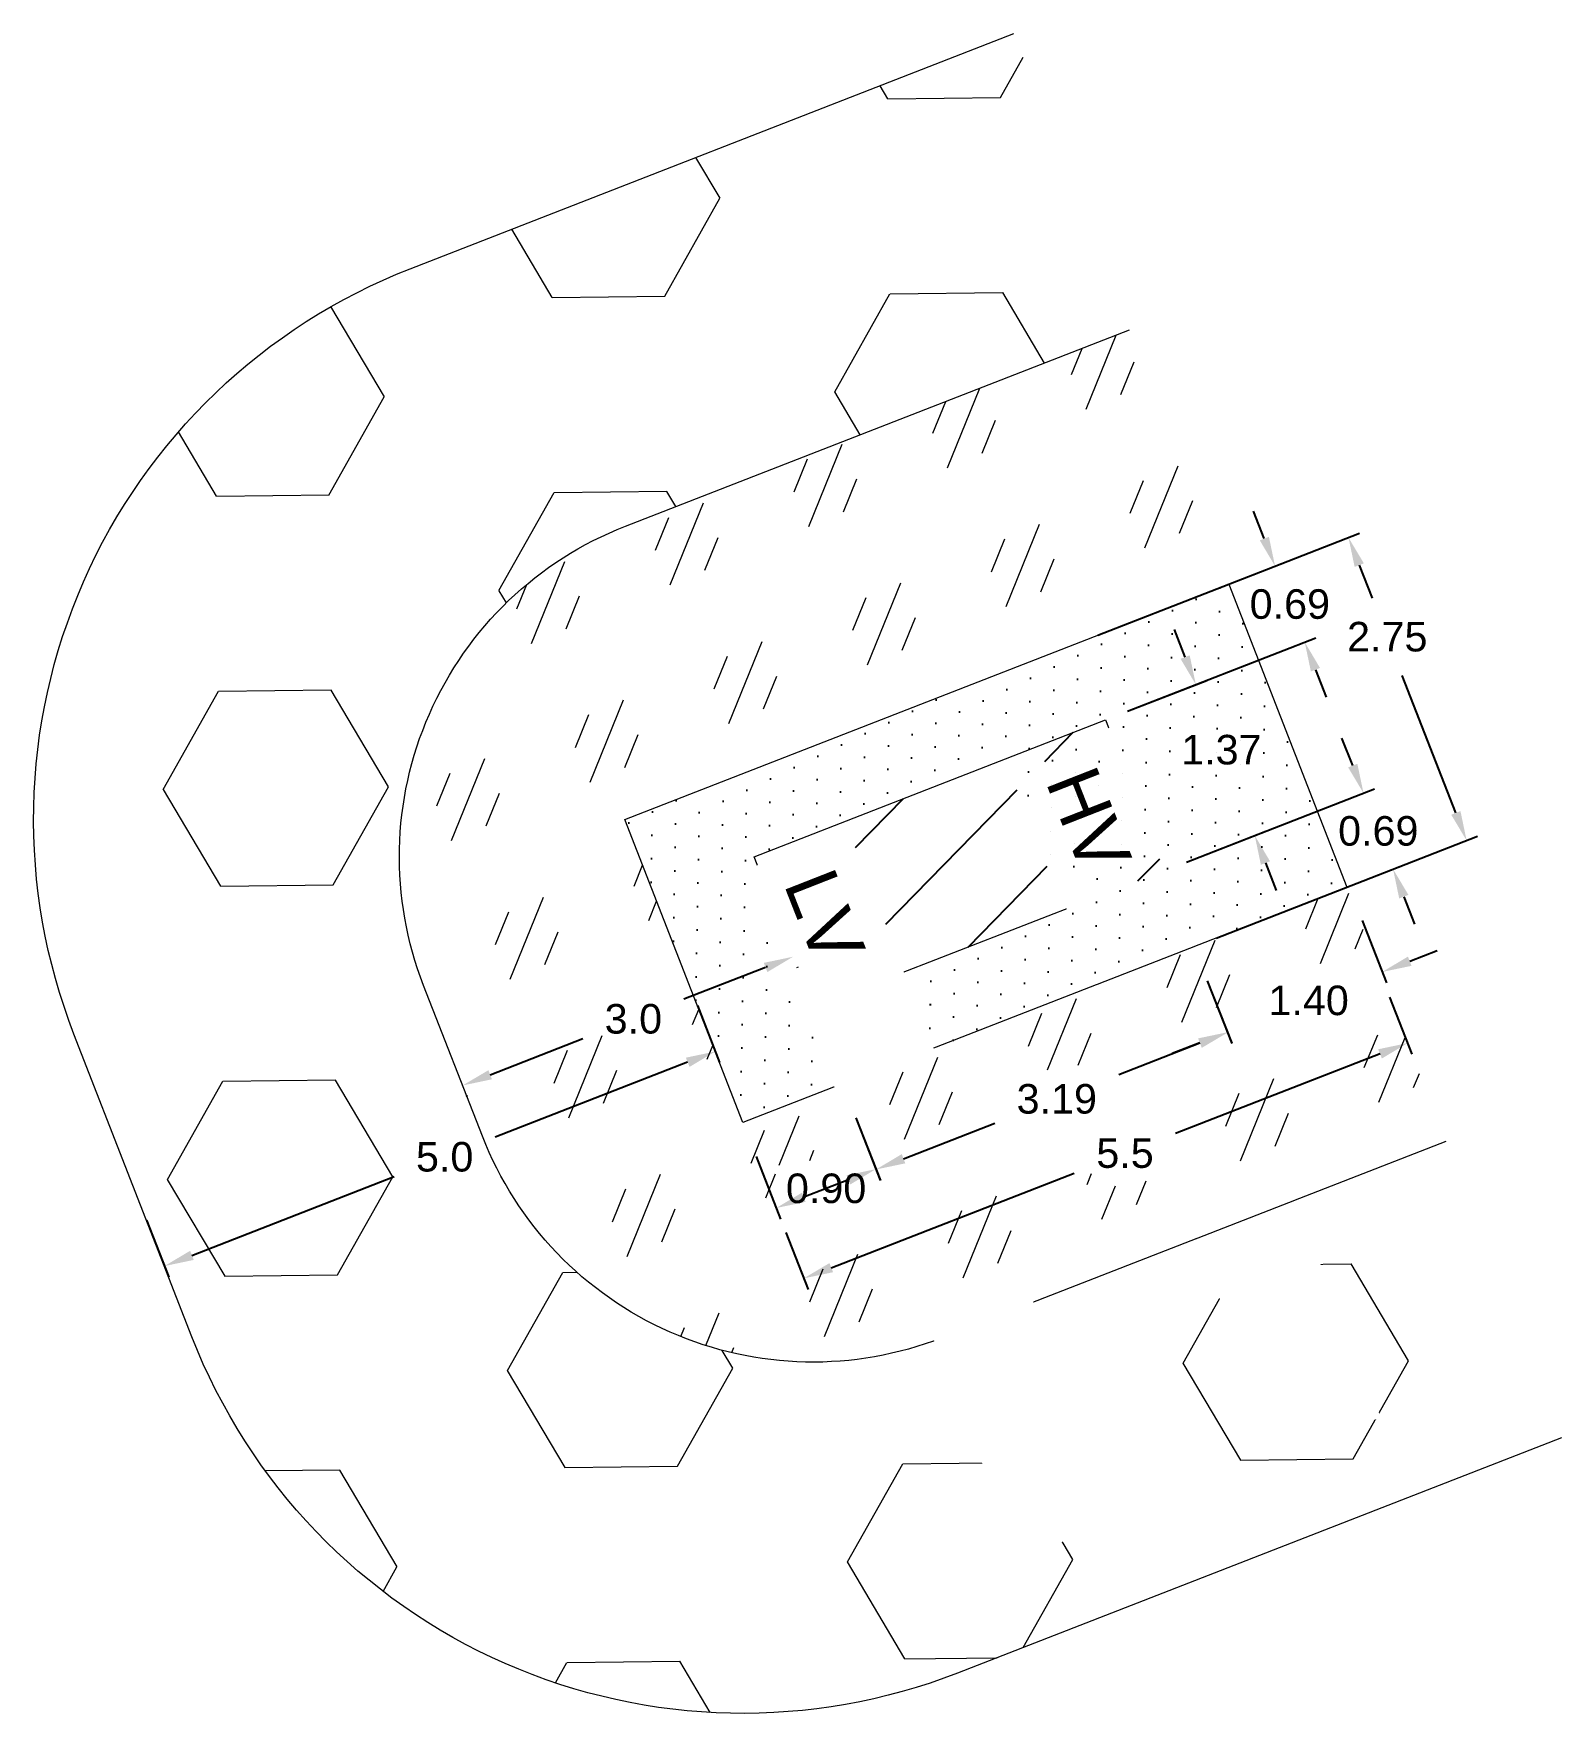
# Model space of a CAD drawing. Header units: metres. Extents: x 303471 to 304743, y 6269257 to 6269879.
# Drawn here: x 304729.77 to 304742.69, y 6269676.22 to 6269690.43 of the extents above; entities that cross this region are included whole.
import ezdxf

# ---------------------------------------------------------------- set-up
doc = ezdxf.new("R2010")
doc.units = ezdxf.units.M
doc.linetypes.add('IE Trench LV', pattern=[6.5, 5, -1.5])
doc.layers.add('_User Notes', color=8, linetype='Continuous')
doc.styles.get("Standard").update_dxf_attribs({"font": 'arial.ttf'})
doc.dimstyles.get("Standard").update_dxf_attribs({"dimtxt": 0.18, "dimasz": 0.18, "dimexe": 0.18, "dimexo": 0.0625, "dimgap": 0.09, "dimtad": 0, "dimtih": 1, "dimtoh": 1, "dimdec": 4, "dimzin": 0, "dimdsep": 46, "dimtxsty": 'Standard', "dimcen": 0.09, "dimadec": 0, "dimazin": 0, "dimtfac": 1, "dimtdec": 4, "dimtofl": 0, "dimtmove": 0, "dimatfit": 3, "dimfxl": 1, "dimtolj": 1, "dimtzin": 0, "dimarcsym": 0})

# ---------------------------------------------------------------- blocks, each defined once
blk = doc.blocks.new('*D110')
at = {"layer": '_User Notes', "color": 0, "linetype": 'Continuous', "lineweight": -2, "transparency": 16777216}
for p, q in [((304741.236, 6269682.282), (304741.424, 6269681.801)), ((304741.155, 6269681.803), (304739.426, 6269681.129)), ((304736.513, 6269679.994), (304738.569, 6269680.795)), ((304736.129, 6269680.292), (304736.317, 6269679.811))]:
    blk.add_line(p, q, dxfattribs=at)
at = {"layer": '_User Notes', "color": 0, "linetype": 'Continuous', "lineweight": 0, "transparency": 16777216}
for points in [[(304741.139, 6269681.842), (304741.17, 6269681.764), (304741.387, 6269681.894)], [(304736.498, 6269680.033), (304736.529, 6269679.956), (304736.281, 6269679.904)]]:
    blk.add_solid(points, dxfattribs=at)
at = {"layer": 'Defpoints', "color": 0, "linetype": 'Continuous', "lineweight": 0, "transparency": 16777216}
for p in [(304740.873, 6269683.213), (304735.766, 6269681.224), (304736.281, 6269679.904)]:
    blk.add_point(p, dxfattribs=at)
at = {"layer": '_User Notes', "color": 0, "linetype": 'Continuous', "lineweight": 0, "transparency": 16777216, "insert": (304738.998, 6269680.962), "char_height": 0.25, "attachment_point": 5}
blk.add_mtext('\\A1;5.5', dxfattribs=at)
blk = doc.blocks.new('*D111')
at = {"layer": '_User Notes', "color": 0, "linetype": 'Continuous', "lineweight": -2, "transparency": 16777216}
for p, q in [((304739.694, 6269682.421), (304739.901, 6269681.89)), ((304739.632, 6269681.893), (304738.945, 6269681.625)), ((304736.722, 6269681.263), (304736.929, 6269680.732)), ((304737.125, 6269680.916), (304737.896, 6269681.216))]:
    blk.add_line(p, q, dxfattribs=at)
at = {"layer": '_User Notes', "color": 0, "linetype": 'Continuous', "lineweight": 0, "transparency": 16777216}
for points in [[(304739.617, 6269681.932), (304739.647, 6269681.854), (304739.865, 6269681.983)], [(304737.11, 6269680.955), (304737.14, 6269680.877), (304736.892, 6269680.825)]]:
    blk.add_solid(points, dxfattribs=at)
at = {"layer": 'Defpoints', "color": 0, "linetype": 'Continuous', "lineweight": 0, "transparency": 16777216}
for p in [(304739.331, 6269683.353), (304736.359, 6269682.195), (304736.892, 6269680.825)]:
    blk.add_point(p, dxfattribs=at)
at = {"layer": '_User Notes', "color": 0, "linetype": 'Continuous', "lineweight": 0, "transparency": 16777216, "insert": (304738.421, 6269681.421), "char_height": 0.25, "attachment_point": 5}
blk.add_mtext('\\A1;3.19', dxfattribs=at)
blk = doc.blocks.new('*D116')
at = {"layer": '_User Notes', "color": 0, "linetype": 'Continuous', "lineweight": -2, "transparency": 16777216}
for p, q in [((304739.507, 6269685.16), (304739.416, 6269685.393)), ((304739.02, 6269684.702), (304739.69, 6269684.963)), ((304739.517, 6269683.426), (304740.188, 6269683.687)), ((304740.185, 6269683.418), (304740.276, 6269683.185))]:
    blk.add_line(p, q, dxfattribs=at)
at = {"layer": '_User Notes', "color": 0, "linetype": 'Continuous', "lineweight": 0, "transparency": 16777216}
for points in [[(304739.545, 6269685.175), (304739.468, 6269685.145), (304739.597, 6269684.927)], [(304740.224, 6269683.433), (304740.147, 6269683.403), (304740.095, 6269683.651)]]:
    blk.add_solid(points, dxfattribs=at)
at = {"layer": 'Defpoints', "color": 0, "linetype": 'Continuous', "lineweight": 0, "transparency": 16777216}
for p in [(304738.834, 6269684.63), (304740.095, 6269683.651), (304739.331, 6269683.353)]:
    blk.add_point(p, dxfattribs=at)
at = {"layer": '_User Notes', "color": 0, "linetype": 'Continuous', "lineweight": 0, "transparency": 16777216, "insert": (304739.813, 6269684.375), "char_height": 0.25, "attachment_point": 5}
blk.add_mtext('\\A1;1.37', dxfattribs=at)
blk = doc.blocks.new('*D112')
at = {"layer": '_User Notes', "color": 0, "linetype": 'Continuous', "lineweight": -2, "transparency": 16777216}
for p, q in [((304736.722, 6269681.263), (304736.928, 6269680.735)), ((304735.879, 6269680.935), (304736.084, 6269680.406)), ((304736.658, 6269680.737), (304736.281, 6269680.59))]:
    blk.add_line(p, q, dxfattribs=at)
at = {"layer": '_User Notes', "color": 0, "linetype": 'Continuous', "lineweight": 0, "transparency": 16777216}
for points in [[(304736.643, 6269680.776), (304736.674, 6269680.698), (304736.891, 6269680.828)], [(304736.266, 6269680.629), (304736.296, 6269680.551), (304736.048, 6269680.499)]]:
    blk.add_solid(points, dxfattribs=at)
at = {"layer": 'Defpoints', "color": 0, "linetype": 'Continuous', "lineweight": 0, "transparency": 16777216}
for p in [(304736.359, 6269682.195), (304735.515, 6269681.866), (304736.048, 6269680.499)]:
    blk.add_point(p, dxfattribs=at)
at = {"layer": '_User Notes', "color": 0, "linetype": 'Continuous', "lineweight": 0, "transparency": 16777216, "insert": (304736.47, 6269680.664), "char_height": 0.25, "attachment_point": 5}
blk.add_mtext('\\A1;0.90', dxfattribs=at)
blk = doc.blocks.new('*D113')
at = {"layer": '_User Notes', "color": 0, "linetype": 'Continuous', "lineweight": -2, "transparency": 16777216}
for p, q in [((304741.003, 6269682.931), (304741.209, 6269682.403)), ((304741.406, 6269682.587), (304741.639, 6269682.678)), ((304739.694, 6269682.421), (304739.9, 6269681.893)), ((304739.631, 6269681.896), (304739.398, 6269681.805))]:
    blk.add_line(p, q, dxfattribs=at)
at = {"layer": '_User Notes', "color": 0, "linetype": 'Continuous', "lineweight": 0, "transparency": 16777216}
for points in [[(304741.391, 6269682.626), (304741.421, 6269682.548), (304741.173, 6269682.496)], [(304739.616, 6269681.934), (304739.646, 6269681.857), (304739.864, 6269681.986)]]:
    blk.add_solid(points, dxfattribs=at)
at = {"layer": 'Defpoints', "color": 0, "linetype": 'Continuous', "lineweight": 0, "transparency": 16777216}
for p in [(304740.64, 6269683.863), (304739.331, 6269683.353), (304739.864, 6269681.986)]:
    blk.add_point(p, dxfattribs=at)
at = {"layer": '_User Notes', "color": 0, "linetype": 'Continuous', "lineweight": 0, "transparency": 16777216, "insert": (304740.551, 6269682.254), "char_height": 0.25, "attachment_point": 5}
blk.add_mtext('\\A1;1.40', dxfattribs=at)
blk = doc.blocks.new('*D117')
at = {"layer": '_User Notes', "color": 0, "linetype": 'Continuous', "lineweight": -2, "transparency": 16777216}
for p, q in [((304740.176, 6269686.162), (304740.086, 6269686.395)), ((304738.769, 6269685.345), (304740.36, 6269685.965)), ((304739.02, 6269684.702), (304740.611, 6269685.322)), ((304740.608, 6269685.053), (304740.699, 6269684.82))]:
    blk.add_line(p, q, dxfattribs=at)
at = {"layer": '_User Notes', "color": 0, "linetype": 'Continuous', "lineweight": 0, "transparency": 16777216}
for points in [[(304740.215, 6269686.177), (304740.138, 6269686.147), (304740.267, 6269685.929)], [(304740.647, 6269685.068), (304740.57, 6269685.038), (304740.518, 6269685.286)]]:
    blk.add_solid(points, dxfattribs=at)
at = {"layer": 'Defpoints', "color": 0, "linetype": 'Continuous', "lineweight": 0, "transparency": 16777216}
for p in [(304738.583, 6269685.273), (304740.518, 6269685.286), (304738.834, 6269684.63)]:
    blk.add_point(p, dxfattribs=at)
at = {"layer": '_User Notes', "color": 0, "linetype": 'Continuous', "lineweight": 0, "transparency": 16777216, "insert": (304740.392, 6269685.607), "char_height": 0.25, "attachment_point": 5}
blk.add_mtext('\\A1;0.69', dxfattribs=at)
blk = doc.blocks.new('*D118')
at = {"layer": '_User Notes', "color": 0, "linetype": 'Continuous', "lineweight": -2, "transparency": 16777216}
for p, q in [((304740.924, 6269684.242), (304740.833, 6269684.475)), ((304739.517, 6269683.426), (304741.108, 6269684.045)), ((304739.768, 6269682.783), (304741.358, 6269683.403)), ((304741.356, 6269683.133), (304741.447, 6269682.9))]:
    blk.add_line(p, q, dxfattribs=at)
at = {"layer": '_User Notes', "color": 0, "linetype": 'Continuous', "lineweight": 0, "transparency": 16777216}
for points in [[(304740.963, 6269684.257), (304740.885, 6269684.227), (304741.015, 6269684.009)], [(304741.395, 6269683.148), (304741.317, 6269683.118), (304741.265, 6269683.366)]]:
    blk.add_solid(points, dxfattribs=at)
at = {"layer": 'Defpoints', "color": 0, "linetype": 'Continuous', "lineweight": 0, "transparency": 16777216}
for p in [(304739.331, 6269683.353), (304741.265, 6269683.366), (304739.582, 6269682.71)]:
    blk.add_point(p, dxfattribs=at)
at = {"layer": '_User Notes', "color": 0, "linetype": 'Continuous', "lineweight": 0, "transparency": 16777216, "insert": (304741.14, 6269683.688), "char_height": 0.25, "attachment_point": 5}
blk.add_mtext('\\A1;0.69', dxfattribs=at)
blk = doc.blocks.new('*D119')
at = {"layer": '_User Notes', "color": 0, "linetype": 'Continuous', "lineweight": -2, "transparency": 16777216}
for p, q in [((304740.079, 6269685.855), (304740.982, 6269686.207)), ((304740.979, 6269685.938), (304741.088, 6269685.659)), ((304741.796, 6269683.841), (304741.343, 6269685.003)), ((304741.077, 6269683.293), (304741.98, 6269683.645))]:
    blk.add_line(p, q, dxfattribs=at)
at = {"layer": '_User Notes', "color": 0, "linetype": 'Continuous', "lineweight": 0, "transparency": 16777216}
for points in [[(304741.018, 6269685.953), (304740.94, 6269685.923), (304740.888, 6269686.171)], [(304741.835, 6269683.857), (304741.757, 6269683.826), (304741.887, 6269683.608)]]:
    blk.add_solid(points, dxfattribs=at)
at = {"layer": 'Defpoints', "color": 0, "linetype": 'Continuous', "lineweight": 0, "transparency": 16777216}
for p in [(304739.892, 6269685.783), (304741.887, 6269683.608), (304740.891, 6269683.22)]:
    blk.add_point(p, dxfattribs=at)
at = {"layer": '_User Notes', "color": 0, "linetype": 'Continuous', "lineweight": 0, "transparency": 16777216, "insert": (304741.216, 6269685.331), "char_height": 0.25, "attachment_point": 5}
blk.add_mtext('\\A1;2.75', dxfattribs=at)
blk = doc.blocks.new('*D114')
at = {"layer": '_User Notes', "color": 0, "linetype": 'Continuous', "lineweight": -2, "transparency": 16777216}
for p, q in [((304735.381, 6269682.211), (304735.569, 6269681.73)), ((304735.299, 6269681.732), (304733.671, 6269681.098)), ((304731.107, 6269680.098), (304732.817, 6269680.765)), ((304730.722, 6269680.396), (304730.91, 6269679.914))]:
    blk.add_line(p, q, dxfattribs=at)
at = {"layer": '_User Notes', "color": 0, "linetype": 'Continuous', "lineweight": 0, "transparency": 16777216}
for points in [[(304735.284, 6269681.771), (304735.315, 6269681.693), (304735.532, 6269681.823)], [(304731.091, 6269680.137), (304731.122, 6269680.06), (304730.874, 6269680.008)]]:
    blk.add_solid(points, dxfattribs=at)
at = {"layer": 'Defpoints', "color": 0, "linetype": 'Continuous', "lineweight": 0, "transparency": 16777216}
for p in [(304735.018, 6269683.143), (304730.359, 6269681.327), (304730.874, 6269680.008)]:
    blk.add_point(p, dxfattribs=at)
at = {"layer": '_User Notes', "color": 0, "linetype": 'Continuous', "lineweight": 0, "transparency": 16777216, "insert": (304733.244, 6269680.931), "char_height": 0.25, "attachment_point": 5}
blk.add_mtext('\\A1;5.0', dxfattribs=at)
blk = doc.blocks.new('*D115')
at = {"layer": '_User Notes', "color": 0, "linetype": 'Continuous', "lineweight": -2, "transparency": 16777216}
for p, q in [((304735.958, 6269682.534), (304735.267, 6269682.265)), ((304736.224, 6269682.54), (304736.227, 6269682.532)), ((304733.629, 6269681.626), (304734.413, 6269681.932)), ((304733.429, 6269681.45), (304733.432, 6269681.442))]:
    blk.add_line(p, q, dxfattribs=at)
at = {"layer": '_User Notes', "color": 0, "linetype": 'Continuous', "lineweight": 0, "transparency": 16777216}
for points in [[(304735.943, 6269682.573), (304735.973, 6269682.495), (304736.191, 6269682.625)], [(304733.614, 6269681.665), (304733.644, 6269681.588), (304733.396, 6269681.536)]]:
    blk.add_solid(points, dxfattribs=at)
at = {"layer": 'Defpoints', "color": 0, "linetype": 'Continuous', "lineweight": 0, "transparency": 16777216}
for p in [(304735.861, 6269683.471), (304733.066, 6269682.382), (304733.396, 6269681.536)]:
    blk.add_point(p, dxfattribs=at)
at = {"layer": '_User Notes', "color": 0, "linetype": 'Continuous', "lineweight": 0, "transparency": 16777216, "insert": (304734.84, 6269682.098), "char_height": 0.25, "attachment_point": 5}
blk.add_mtext('\\A1;3.0', dxfattribs=at)

msp = doc.modelspace()

# ---------------------------------------------------------------- hatches: boundary and pattern name
at = {"layer": '_User Notes', "linetype": 'Continuous', "lineweight": 0}
h = msp.add_hatch(dxfattribs=at)
h.set_pattern_fill('HEX', scale=0.3, angle=0.625)
h.set_pattern_definition([(0.624951822, (975456.0219, 30240.167), (-0.01799454653, 1.6496802562), [0.9525, -1.905]), (120.624951822, (975456.0219, 30240.167), (-1.4196677367, -0.8404238625), [0.9525, -1.905]), (60.624951822, (975456.9743, 30240.1774), (-1.43766228324, 0.80925639367), [0.9525, -1.905])])
h.paths.add_polyline_path([(304741.712, 6269681.061), (304737.448, 6269679.4, -0.414214), (304733.563, 6269681.106), (304733.066, 6269682.382, -0.414214), (304734.772, 6269686.267), (304739.036, 6269687.928), (304738.059, 6269690.435), (304732.952, 6269688.445, 0.414282), (304730.109, 6269681.969), (304731.108, 6269679.407, 0.414145), (304737.582, 6269676.565), (304742.689, 6269678.555)])

# ---------------------------------------------------------------- linework, layer by layer
at = {"layer": '_User Notes', "color": 0, "linetype": 'Continuous', "lineweight": 0, "flags": 128}
msp.add_lwpolyline([(304738.834, 6269684.63), (304739.331, 6269683.353), (304736.359, 6269682.195), (304735.861, 6269683.471), (304738.834, 6269684.63)], dxfattribs=at)

# ---------------------------------------------------------------- dimensions: what is measured, and where the dimension line sits
at = {"layer": '_User Notes', "color": 0, "linetype": 'Continuous', "lineweight": 0}
dim = msp.add_linear_dim(base=(304730.874, 6269680.008), p1=(304735.018, 6269683.143), p2=(304730.359, 6269681.327), angle=201.2908, text='5.0', dimstyle='Standard', override={"dimscale": 0.2, "dimtxt": 1.25, "dimasz": 1.25, "dimexe": 0.5, "dimexo": 5, "dimgap": 1, "dimdec": 2, "dimcen": 0.45}, dxfattribs=at)
dim.commit()
dim.dimension.update_dxf_attribs({"geometry": '*D114', "text_midpoint": (304733.244, 6269680.931), "dimtype": 161})

# ---------------------------------------------------------------- next in the draw order: texts
at = {"layer": '_User Notes', "color": 0, "linetype": 'Continuous', "lineweight": 0, "insert": (304738.742, 6269684.272), "char_height": 0.45, "width": 5.81922, "attachment_point": 1, "rotation": 291.4304, "line_spacing_factor": 1.2, "bg_fill": 2}
msp.add_mtext('HV', dxfattribs=at)

# ---------------------------------------------------------------- next in the draw order: hatches: boundary and pattern name
at = {"layer": '_User Notes'}
h = msp.add_hatch(dxfattribs=at)
h.set_pattern_fill('DOTS', scale=0.125, angle=88.9055, style=0)
h.set_pattern_definition([(88.9055464818, (975451.06863, 30252.79046), (-0.1965061550294, 0.1029909354914), [0, -0.1984375])])
h.paths.add_polyline_path([(304739.875, 6269685.776), (304734.768, 6269683.786), (304735.766, 6269681.223), (304740.873, 6269683.213)])
h.paths.add_polyline_path([(304738.834, 6269684.63), (304739.331, 6269683.353), (304736.359, 6269682.195), (304735.861, 6269683.471)], flags=16)
h.paths.add_polyline_path([(304738.035, 6269684.169), (304738.436, 6269683.147), (304739.299, 6269683.486), (304738.898, 6269684.508)], flags=0)
h.paths.add_polyline_path([(304735.821, 6269683.301), (304736.184, 6269682.376), (304737.048, 6269682.714), (304736.684, 6269683.64)], flags=16)
at = {"layer": '_User Notes', "linetype": 'IE Trench LV'}
h = msp.add_hatch(dxfattribs=at)
h.set_pattern_fill('ANSI31', scale=0.2, angle=0.625)
h.set_pattern_definition([(45.624951822, (69975.2632, -1282.9565), (-0.45388359139, 0.44408860092), [])])
h.paths.add_polyline_path([(304738.834, 6269684.63), (304735.861, 6269683.471), (304736.359, 6269682.195), (304739.331, 6269683.353)])
h.paths.add_polyline_path([(304738.036, 6269684.165), (304738.399, 6269683.24), (304739.246, 6269683.572), (304738.885, 6269684.498)], flags=16)
h.paths.add_polyline_path([(304735.913, 6269683.338), (304736.311, 6269682.318), (304737.084, 6269682.621), (304736.683, 6269683.644)], flags=17)

# ---------------------------------------------------------------- next in the draw order: linework, layer by layer
at = {"layer": '_User Notes', "color": 0, "linetype": 'Continuous', "lineweight": 0, "flags": 128}
msp.add_lwpolyline([(304741.712, 6269681.061), (304737.448, 6269679.4, -0.414214), (304733.563, 6269681.106), (304733.066, 6269682.382, -0.414214), (304734.772, 6269686.267), (304739.036, 6269687.928)], format="xyb", dxfattribs=at)
msp.add_lwpolyline([(304739.875, 6269685.776), (304740.873, 6269683.213), (304735.766, 6269681.223), (304734.768, 6269683.786), (304739.875, 6269685.776)], dxfattribs=at)

# ---------------------------------------------------------------- next in the draw order: dimensions: what is measured, and where the dimension line sits
at = {"layer": '_User Notes', "color": 0, "linetype": 'Continuous', "lineweight": 0}
for base, p1, p2, angle, override, picture, middle in [((304740.518, 6269685.286), (304738.583, 6269685.273), (304738.834, 6269684.63), 291.2889, {"dimscale": 0.2, "dimtxt": 1.25, "dimasz": 1.25, "dimexe": 0.5, "dimexo": 1, "dimgap": 1, "dimdec": 2, "dimcen": 0.45}, '*D117', (304740.392, 6269685.607)), ((304741.887, 6269683.608), (304739.892, 6269685.783), (304740.891, 6269683.22), 291.2889, {"dimscale": 0.2, "dimtxt": 1.25, "dimasz": 1.25, "dimexe": 0.5, "dimexo": 1, "dimgap": 1, "dimdec": 2, "dimcen": 0.45}, '*D119', (304741.216, 6269685.331)), ((304741.265, 6269683.366), (304739.331, 6269683.353), (304739.582, 6269682.71), 291.2889, {"dimscale": 0.2, "dimtxt": 1.25, "dimasz": 1.25, "dimexe": 0.5, "dimexo": 1, "dimgap": 1, "dimdec": 2, "dimcen": 0.45}, '*D118', (304741.14, 6269683.688)), ((304739.864, 6269681.986), (304740.64, 6269683.863), (304739.331, 6269683.353), 201.2889, {"dimscale": 0.2, "dimtxt": 1.25, "dimasz": 1.25, "dimexe": 0.5, "dimexo": 5, "dimgap": 0.5, "dimdec": 2, "dimcen": 0.45}, '*D113', (304740.551, 6269682.254))]:
    dim = msp.add_linear_dim(base=base, p1=p1, p2=p2, angle=angle, dimstyle='Standard', override=override, dxfattribs=at)
    dim.commit()
    dim.dimension.update_dxf_attribs({"geometry": picture, "text_midpoint": middle, "dimtype": 161})

# ---------------------------------------------------------------- next in the draw order: texts
at = {"layer": '_User Notes', "color": 0, "linetype": 'Continuous', "lineweight": 0, "insert": (304736.527, 6269683.407), "char_height": 0.45, "width": 5.81922, "attachment_point": 1, "rotation": 291.4304, "line_spacing_factor": 1.2, "bg_fill": 2}
msp.add_mtext('LV', dxfattribs=at)

# ---------------------------------------------------------------- next in the draw order: hatches: boundary and pattern name
at = {"layer": '_User Notes', "linetype": 'Continuous', "lineweight": 0}
h = msp.add_hatch(dxfattribs=at)
h.set_pattern_fill('GOST_GLASS', scale=0.15, angle=22.9055)
h.set_pattern_definition([(67.905546482, (975456.0219, 30240.167), (1.17242965444, 0.4953874296), [0.75, -1.05]), (67.905546482, (975456.315, 30240.2909), (1.17242965444, 0.4953874296), [0.3, -1.5]), (67.905546482, (975455.898, 30240.4601), (1.17242965444, 0.4953874296), [0.3, -1.5])])
edge = h.paths.add_edge_path()
edge.add_line((304733.066, 6269682.382), (304733.563, 6269681.106))
edge.add_line((304733.563, 6269681.106), (304733.564, 6269681.106))
edge.add_arc((304736.36, 6269682.198), 3.002, 201.3326, 291.2391)
edge.add_line((304737.448, 6269679.4), (304741.712, 6269681.061))
edge.add_line((304741.712, 6269681.061), (304740.873, 6269683.213))
edge.add_line((304740.873, 6269683.213), (304735.766, 6269681.223))
edge.add_line((304735.766, 6269681.223), (304734.768, 6269683.786))
edge.add_line((304734.768, 6269683.786), (304739.875, 6269685.776))
edge.add_line((304739.875, 6269685.776), (304739.036, 6269687.928))
edge.add_line((304739.036, 6269687.928), (304734.772, 6269686.267))
edge.add_arc((304735.861, 6269683.471), 3, 111.2889, 201.2889)
h.paths.add_polyline_path([(304738.736, 6269680.659), (304739.339, 6269680.753), (304739.259, 6269681.262), (304738.656, 6269681.168)], flags=16)
h.paths.add_polyline_path([(304738.064, 6269681.102), (304738.859, 6269681.227), (304738.779, 6269681.736), (304737.984, 6269681.611)], flags=16)
h.paths.add_polyline_path([(304736.113, 6269680.345), (304736.908, 6269680.47), (304736.829, 6269680.979), (304736.034, 6269680.854)], flags=16)
h.paths.add_polyline_path([(304740.183, 6269681.934), (304740.978, 6269682.058), (304740.898, 6269682.567), (304740.103, 6269682.443)], flags=16)
h.paths.add_polyline_path([(304733.965, 6269680.939), (304733.929, 6269681.044), (304734.001, 6269681.127), (304733.826, 6269681.158)], flags=16)
h.paths.add_polyline_path([(304733.551, 6269681.497), (304733.932, 6269681.402), (304733.853, 6269681.911), (304733.419, 6269681.941)], flags=16)

# ---------------------------------------------------------------- next in the draw order: linework, layer by layer
at = {"layer": '_User Notes', "color": 0, "linetype": 'Continuous', "lineweight": 0, "flags": 128}
msp.add_lwpolyline([(304742.689, 6269678.555), (304737.582, 6269676.565, -0.414214), (304731.107, 6269679.408), (304730.109, 6269681.97), (304730.109, 6269681.97, -0.414214), (304732.952, 6269688.445), (304738.059, 6269690.435)], format="xyb", dxfattribs=at)

# ---------------------------------------------------------------- next in the draw order: dimensions: what is measured, and where the dimension line sits
at = {"layer": '_User Notes', "color": 0, "linetype": 'Continuous', "lineweight": 0}
for base, p1, p2, angle, override, picture, middle in [((304740.095, 6269683.651), (304738.834, 6269684.63), (304739.331, 6269683.353), 291.2889, {"dimscale": 0.2, "dimtxt": 1.25, "dimasz": 1.25, "dimexe": 0.5, "dimexo": 1, "dimgap": 1, "dimdec": 2, "dimcen": 0.45}, '*D116', (304739.813, 6269684.375)), ((304736.892, 6269680.825), (304739.331, 6269683.353), (304736.359, 6269682.195), 201.2889, {"dimscale": 0.2, "dimtxt": 1.25, "dimasz": 1.25, "dimexe": 0.5, "dimexo": 5, "dimgap": 1, "dimdec": 2, "dimcen": 0.45}, '*D111', (304738.421, 6269681.421)), ((304736.04808, 6269680.49937), (304736.35869, 6269682.19488), (304735.51545, 6269681.8663), 201.28888, {"dimscale": 0.2, "dimtxt": 1.25, "dimasz": 1.25, "dimexe": 0.5, "dimexo": 5, "dimgap": 0.5, "dimdec": 2, "dimcen": 0.45}, '*D112', (304736.46971, 6269680.66366))]:
    dim = msp.add_linear_dim(base=base, p1=p1, p2=p2, angle=angle, dimstyle='Standard', override=override, dxfattribs=at)
    dim.commit()
    dim.dimension.update_dxf_attribs({"geometry": picture, "text_midpoint": middle, "dimtype": 161})
for base, p1, p2, angle, text, picture, middle in [((304733.396, 6269681.536), (304735.861, 6269683.471), (304733.066, 6269682.382), 201.292, '3.0', '*D115', (304734.84, 6269682.098)), ((304736.281, 6269679.904), (304740.873, 6269683.213), (304735.766, 6269681.224), 201.2889, '5.5', '*D110', (304738.998, 6269680.962))]:
    dim = msp.add_linear_dim(base=base, p1=p1, p2=p2, angle=angle, text=text, dimstyle='Standard', override={"dimscale": 0.2, "dimtxt": 1.25, "dimasz": 1.25, "dimexe": 0.5, "dimexo": 5, "dimgap": 1, "dimdec": 2, "dimcen": 0.45}, dxfattribs=at)
    dim.commit()
    dim.dimension.update_dxf_attribs({"geometry": picture, "text_midpoint": middle, "dimtype": 161})

doc.saveas('drawing.dxf')
